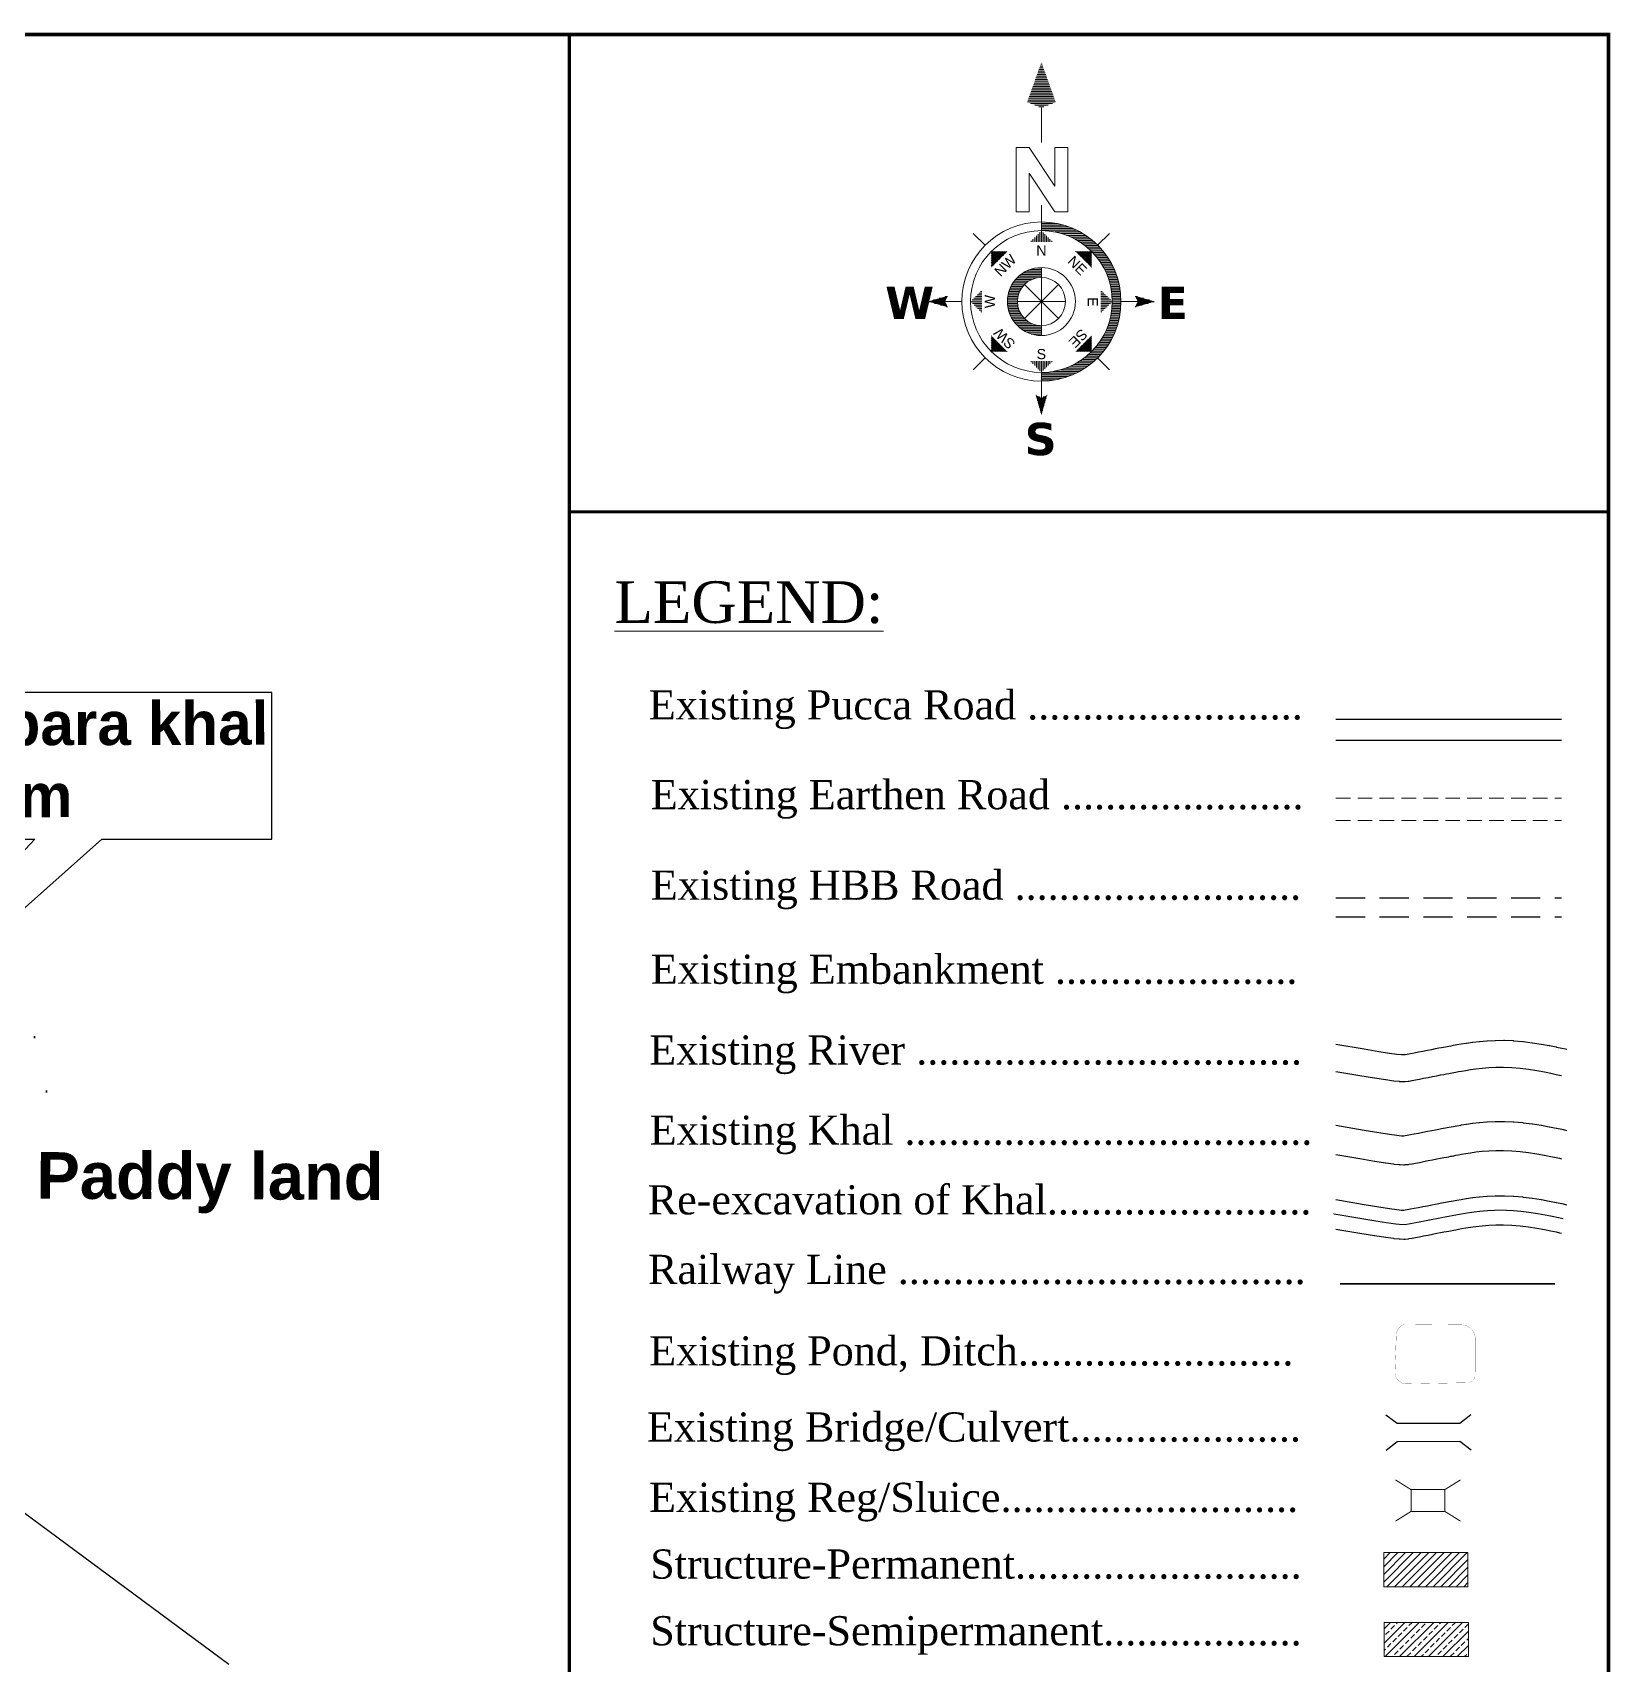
# Model space of a CAD drawing. Header units: millimetres. Extents: x 103 to 33028, y -150542 to -48.
# Drawn here: x 30176 to 30717, y -88764 to -88206 of the extents above; entities that cross this region are included whole.
import ezdxf
from ezdxf.enums import TextEntityAlignment as Align

# ---------------------------------------------------------------- set-up
doc = ezdxf.new("R2010")
doc.units = ezdxf.units.MM
doc.header["$MEASUREMENT"] = 0
for name, pattern in [('CENTERX2', [4, 2.5, -0.5, 0.5, -0.5]), ('DASHED2', [0.375, 0.25, -0.125]), ('DOT2', [0.125, 0, -0.125]), ('HIDDENX2', [0.75, 0.5, -0.25]), ('PHANTOM2', [1.25, 0.625, -0.125, 0.125, -0.125, 0.125, -0.125])]:
    doc.linetypes.add(name, pattern=pattern)
for name, color, linetype in [('boundary', 7, 'Continuous'), ('Earthen Emb', 42, 'Continuous'), ('HBB_BFS Road', 7, 'DASHED2'), ('Home Stead', 151, 'Continuous'), ('Khal', 4, 'Continuous'), ('RIVER', 150, 'Continuous'), ('TEXT', 5, 'Continuous')]:
    doc.layers.add(name, color=color, linetype=linetype)
for name, color, linetype, lineweight in [('Bridge or Culvert', 7, 'Continuous', 25), ('Earthan Road', 7, 'DASHED2', 9), ('Existing Str', 7, 'PHANTOM2', 35), ('HOUSE', 144, 'Continuous', 18), ('line', 10, 'Continuous', 9), ('OUTLINE', 7, 'Continuous', 15), ('p2', 32, 'Continuous', 15), ('Pond or Ditch', 7, 'Continuous', 9), ('PUCCA ROAD', 1, 'Continuous', 30), ('Rail Line', 14, 'TRACKS', 35)]:
    doc.layers.add(name, color=color, linetype=linetype, lineweight=lineweight)
doc.styles.add('b', font='times.ttf')
doc.styles.add('LEG', font='romantic.ttf')
doc.styles.add('Romans', font='arial.ttf')
doc.styles.get("Standard").update_dxf_attribs({"font": 'arial.ttf'})
doc.styles.add('sum', font='arialbd.ttf')
doc.linetypes.add('TRACKS', pattern='A,0.15,[130,ltypeshp.shx,S=0.25,R=0,X=0,Y=0],0.15', length=0.3)
doc.dimstyles.get("Standard").update_dxf_attribs({"dimtxt": 0.18, "dimasz": 0.18, "dimexe": 0.18, "dimexo": 0.0625, "dimgap": 0.09, "dimtad": 0, "dimtih": 1, "dimtoh": 1, "dimdec": 4, "dimzin": 0, "dimdsep": 46, "dimtxsty": 'Standard', "dimblk": 'DATUMBLANK', "dimcen": 0.09, "dimadec": 0, "dimazin": 0, "dimtfac": 1, "dimtdec": 4, "dimtofl": 0, "dimtmove": 0, "dimatfit": 3, "dimfxl": 1, "dimtolj": 1, "dimtzin": 0, "dimarcsym": 0})
pattern_1 = [(360, (26.19663, 31.512), (2e-14, 0.2822134), [])]
pattern_2 = [(360, (26.19663, 27.11894), (2e-14, 0.2822134), [])]
pattern_3 = [(180, (26.19663, 27.11894), (2e-14, 0.2822134), [])]
pattern_4 = [(45, (26.19663, 27.11894), (-0.199555, 0.199555), [])]
pattern_5 = [(90, (26.19663, 27.11894), (-0.2822134, 2e-14), [])]
pattern_6 = [(135, (26.19663, 27.11894), (-0.199555, -0.199555), [])]
pattern_7 = [(180, (26.19663, 27.11894), (-2e-14, -0.2822134), [])]
pattern_8 = [(225, (26.19663, 27.11894), (0.199555, -0.199555), [])]
pattern_9 = [(270, (26.19663, 27.11894), (0.2822134, -2e-14), [])]
pattern_10 = [(315, (26.19663, 27.11894), (0.199555, 0.199555), [])]

# ---------------------------------------------------------------- blocks, each defined once
blk = doc.blocks.new('A$C5FE22593')
h = blk.add_hatch()
h.set_pattern_fill('_USER', color=11, scale=0.282213, style=0, pattern_type=0)
h.set_pattern_definition(pattern_1)
h.paths.add_polyline_path([(26.2, 66.79), (23.84, 60.2), (26.2, 59.26), (28.55, 60.2)])
h = blk.add_hatch()
h.set_pattern_fill('_USER', color=11, scale=0.282213, style=0, pattern_type=0)
h.set_pattern_definition(pattern_1)
h.paths.add_polyline_path([(26.2, 66.79), (23.84, 60.2), (26.2, 59.26), (28.55, 60.2)])
h = blk.add_hatch()
h.set_pattern_fill('_USER', color=11, scale=0.282213, style=0, pattern_type=0)
h.set_pattern_definition(pattern_1)
h.paths.add_polyline_path([(26.2, 66.79), (23.84, 60.2), (26.2, 59.26), (28.55, 60.2)])
h = blk.add_hatch()
h.set_pattern_fill('_USER', color=11, scale=0.282213, style=0, pattern_type=0)
h.set_pattern_definition(pattern_1)
h.paths.add_polyline_path([(26.2, 66.79), (23.84, 60.2), (26.2, 59.26), (28.55, 60.2)])
h = blk.add_hatch(color=11)
h.paths.add_polyline_path([(26.2, 15.36), (26.2, 13.92, 1), (26.2, 40.32), (26.2, 38.88, -1)])
h.paths.add_polyline_path([(26.2, 31.11), (26.2, 32.76, 1), (26.2, 21.47), (26.2, 23.13, -1)])
h = blk.add_hatch(color=11)
h.paths.add_polyline_path([(26.2, 15.36), (26.2, 13.92, 1), (26.2, 40.32), (26.2, 38.88, -1)])
h.paths.add_polyline_path([(26.2, 31.11), (26.2, 32.76, 1), (26.2, 21.47), (26.2, 23.13, -1)])
h = blk.add_hatch(color=11)
h.paths.add_polyline_path([(26.2, 15.36), (26.2, 13.92, 1), (26.2, 40.32), (26.2, 38.88, -1)])
h.paths.add_polyline_path([(26.2, 31.11), (26.2, 32.76, 1), (26.2, 21.47), (26.2, 23.13, -1)])
h = blk.add_hatch(color=11)
h.paths.add_polyline_path([(26.2, 15.36), (26.2, 13.92, 1), (26.2, 40.32), (26.2, 38.88, -1)])
h.paths.add_polyline_path([(26.2, 31.11), (26.2, 32.76, 1), (26.2, 21.47), (26.2, 23.13, -1)])
h = blk.add_hatch()
h.set_pattern_fill('_USER', color=11, scale=0.282213, angle=90, style=0, pattern_type=0)
h.set_pattern_definition(pattern_5)
h.paths.add_polyline_path([(28.08, 37), (26.2, 38.88), (24.32, 37)])
h = blk.add_hatch()
h.set_pattern_fill('_USER', color=11, scale=0.282213, angle=90, style=0, pattern_type=0)
h.set_pattern_definition(pattern_5)
h.paths.add_polyline_path([(28.08, 37), (26.2, 38.88), (24.32, 37)])
h = blk.add_hatch()
h.set_pattern_fill('_USER', color=11, scale=0.282213, angle=90, style=0, pattern_type=0)
h.set_pattern_definition(pattern_5)
h.paths.add_polyline_path([(28.08, 37), (26.2, 38.88), (24.32, 37)])
h = blk.add_hatch()
h.set_pattern_fill('_USER', color=11, scale=0.282213, angle=90, style=0, pattern_type=0)
h.set_pattern_definition(pattern_5)
h.paths.add_polyline_path([(28.08, 37), (26.2, 38.88), (24.32, 37)])
h = blk.add_hatch()
h.set_pattern_fill('_USER', color=11, scale=0.282213, style=0, pattern_type=0)
h.set_pattern_definition(pattern_2)
h.paths.add_polyline_path([(39.4, 27.12, 0.414214), (26.2, 40.32), (26.2, 38.88, -0.414214), (37.96, 27.12, -0.414214), (26.2, 15.36), (26.2, 13.92, 0.414214)])
h = blk.add_hatch()
h.set_pattern_fill('_USER', color=11, scale=0.282213, style=0, pattern_type=0)
h.set_pattern_definition(pattern_2)
h.paths.add_polyline_path([(39.4, 27.12, 0.414214), (26.2, 40.32), (26.2, 38.88, -0.414214), (37.96, 27.12, -0.414214), (26.2, 15.36), (26.2, 13.92, 0.414214)])
h = blk.add_hatch()
h.set_pattern_fill('_USER', color=11, scale=0.282213, style=0, pattern_type=0)
h.set_pattern_definition(pattern_2)
h.paths.add_polyline_path([(39.4, 27.12, 0.414214), (26.2, 40.32), (26.2, 38.88, -0.414214), (37.96, 27.12, -0.414214), (26.2, 15.36), (26.2, 13.92, 0.414214)])
h = blk.add_hatch()
h.set_pattern_fill('_USER', color=11, scale=0.282213, style=0, pattern_type=0)
h.set_pattern_definition(pattern_2)
h.paths.add_polyline_path([(39.4, 27.12, 0.414214), (26.2, 40.32), (26.2, 38.88, -0.414214), (37.96, 27.12, -0.414214), (26.2, 15.36), (26.2, 13.92, 0.414214)])
h = blk.add_hatch()
h.set_pattern_fill('_USER', color=11, scale=0.282213, angle=135, style=0, pattern_type=0)
h.set_pattern_definition(pattern_6)
h.paths.add_polyline_path([(20.54, 35.43), (17.88, 35.43), (17.88, 32.77)])
h = blk.add_hatch()
h.set_pattern_fill('_USER', color=11, scale=0.282213, angle=135, style=0, pattern_type=0)
h.set_pattern_definition(pattern_6)
h.paths.add_polyline_path([(20.54, 35.43), (17.88, 35.43), (17.88, 32.77)])
h = blk.add_hatch()
h.set_pattern_fill('_USER', color=11, scale=0.282213, angle=135, style=0, pattern_type=0)
h.set_pattern_definition(pattern_6)
h.paths.add_polyline_path([(20.54, 35.43), (17.88, 35.43), (17.88, 32.77)])
h = blk.add_hatch()
h.set_pattern_fill('_USER', color=11, scale=0.282213, angle=135, style=0, pattern_type=0)
h.set_pattern_definition(pattern_6)
h.paths.add_polyline_path([(20.54, 35.43), (17.88, 35.43), (17.88, 32.77)])
h = blk.add_hatch()
h.set_pattern_fill('_USER', color=11, scale=0.282213, angle=45, style=0, pattern_type=0)
h.set_pattern_definition(pattern_4)
h.paths.add_polyline_path([(34.51, 32.77), (34.51, 35.43), (31.85, 35.43)])
h = blk.add_hatch()
h.set_pattern_fill('_USER', color=11, scale=0.282213, angle=45, style=0, pattern_type=0)
h.set_pattern_definition(pattern_4)
h.paths.add_polyline_path([(34.51, 32.77), (34.51, 35.43), (31.85, 35.43)])
h = blk.add_hatch()
h.set_pattern_fill('_USER', color=11, scale=0.282213, angle=45, style=0, pattern_type=0)
h.set_pattern_definition(pattern_4)
h.paths.add_polyline_path([(34.51, 32.77), (34.51, 35.43), (31.85, 35.43)])
h = blk.add_hatch()
h.set_pattern_fill('_USER', color=11, scale=0.282213, angle=45, style=0, pattern_type=0)
h.set_pattern_definition(pattern_4)
h.paths.add_polyline_path([(34.51, 32.77), (34.51, 35.43), (31.85, 35.43)])
h = blk.add_hatch()
h.set_pattern_fill('_USER', color=11, scale=0.282213, style=0, pattern_type=0)
h.set_pattern_definition(pattern_2)
h.paths.add_polyline_path([(26.2, 31.11), (26.2, 32.76, 0.414214), (20.55, 27.12, 0.414214), (26.2, 21.47), (26.2, 23.13, -0.414214), (22.21, 27.12, -0.414214)])
h = blk.add_hatch()
h.set_pattern_fill('_USER', color=11, scale=0.282213, style=0, pattern_type=0)
h.set_pattern_definition(pattern_2)
h.paths.add_polyline_path([(26.2, 31.11), (26.2, 32.76, 0.414214), (20.55, 27.12, 0.414214), (26.2, 21.47), (26.2, 23.13, -0.414214), (22.21, 27.12, -0.414214)])
h = blk.add_hatch()
h.set_pattern_fill('_USER', color=11, scale=0.282213, style=0, pattern_type=0)
h.set_pattern_definition(pattern_2)
h.paths.add_polyline_path([(26.2, 31.11), (26.2, 32.76, 0.414214), (20.55, 27.12, 0.414214), (26.2, 21.47), (26.2, 23.13, -0.414214), (22.21, 27.12, -0.414214)])
h = blk.add_hatch()
h.set_pattern_fill('_USER', color=11, scale=0.282213, style=0, pattern_type=0)
h.set_pattern_definition(pattern_2)
h.paths.add_polyline_path([(26.2, 31.11), (26.2, 32.76, 0.414214), (20.55, 27.12, 0.414214), (26.2, 21.47), (26.2, 23.13, -0.414214), (22.21, 27.12, -0.414214)])
h = blk.add_hatch()
h.set_pattern_fill('_USER', color=11, scale=0.282213, style=0, pattern_type=0)
h.set_pattern_definition(pattern_3)
h.paths.add_polyline_path([(10.67, 26.18), (10.2, 27.12), (10.67, 28.06), (7.38, 27.12)])
h = blk.add_hatch()
h.set_pattern_fill('_USER', color=11, scale=0.282213, style=0, pattern_type=0)
h.set_pattern_definition(pattern_3)
h.paths.add_polyline_path([(10.67, 26.18), (10.2, 27.12), (10.67, 28.06), (7.38, 27.12)])
h = blk.add_hatch()
h.set_pattern_fill('_USER', color=11, scale=0.282213, style=0, pattern_type=0)
h.set_pattern_definition(pattern_3)
h.paths.add_polyline_path([(10.67, 26.18), (10.2, 27.12), (10.67, 28.06), (7.38, 27.12)])
h = blk.add_hatch()
h.set_pattern_fill('_USER', color=11, scale=0.282213, style=0, pattern_type=0)
h.set_pattern_definition(pattern_3)
h.paths.add_polyline_path([(10.67, 26.18), (10.2, 27.12), (10.67, 28.06), (7.38, 27.12)])
h = blk.add_hatch()
h.set_pattern_fill('_USER', color=11, scale=0.282213, angle=180, style=0, pattern_type=0)
h.set_pattern_definition(pattern_7)
h.paths.add_polyline_path([(16.32, 29), (14.44, 27.12), (16.32, 25.24)])
h = blk.add_hatch()
h.set_pattern_fill('_USER', color=11, scale=0.282213, angle=180, style=0, pattern_type=0)
h.set_pattern_definition(pattern_7)
h.paths.add_polyline_path([(16.32, 29), (14.44, 27.12), (16.32, 25.24)])
h = blk.add_hatch()
h.set_pattern_fill('_USER', color=11, scale=0.282213, angle=180, style=0, pattern_type=0)
h.set_pattern_definition(pattern_7)
h.paths.add_polyline_path([(16.32, 29), (14.44, 27.12), (16.32, 25.24)])
h = blk.add_hatch()
h.set_pattern_fill('_USER', color=11, scale=0.282213, angle=180, style=0, pattern_type=0)
h.set_pattern_definition(pattern_7)
h.paths.add_polyline_path([(16.32, 29), (14.44, 27.12), (16.32, 25.24)])
h = blk.add_hatch()
h.set_pattern_fill('_USER', color=11, scale=0.282213, style=0, pattern_type=0)
h.set_pattern_definition(pattern_2)
h.paths.add_polyline_path([(36.07, 29), (36.07, 25.24), (37.96, 27.12)])
h = blk.add_hatch()
h.set_pattern_fill('_USER', color=11, scale=0.282213, style=0, pattern_type=0)
h.set_pattern_definition(pattern_2)
h.paths.add_polyline_path([(36.07, 29), (36.07, 25.24), (37.96, 27.12)])
h = blk.add_hatch()
h.set_pattern_fill('_USER', color=11, scale=0.282213, style=0, pattern_type=0)
h.set_pattern_definition(pattern_2)
h.paths.add_polyline_path([(36.07, 29), (36.07, 25.24), (37.96, 27.12)])
h = blk.add_hatch()
h.set_pattern_fill('_USER', color=11, scale=0.282213, style=0, pattern_type=0)
h.set_pattern_definition(pattern_2)
h.paths.add_polyline_path([(36.07, 29), (36.07, 25.24), (37.96, 27.12)])
h = blk.add_hatch()
h.set_pattern_fill('_USER', color=11, scale=0.282213, style=0, pattern_type=0)
h.set_pattern_definition(pattern_2)
h.paths.add_polyline_path([(45.01, 27.12), (41.72, 28.06), (42.19, 27.12), (41.72, 26.18)])
h = blk.add_hatch()
h.set_pattern_fill('_USER', color=11, scale=0.282213, style=0, pattern_type=0)
h.set_pattern_definition(pattern_2)
h.paths.add_polyline_path([(45.01, 27.12), (41.72, 28.06), (42.19, 27.12), (41.72, 26.18)])
h = blk.add_hatch()
h.set_pattern_fill('_USER', color=11, scale=0.282213, style=0, pattern_type=0)
h.set_pattern_definition(pattern_2)
h.paths.add_polyline_path([(45.01, 27.12), (41.72, 28.06), (42.19, 27.12), (41.72, 26.18)])
h = blk.add_hatch()
h.set_pattern_fill('_USER', color=11, scale=0.282213, style=0, pattern_type=0)
h.set_pattern_definition(pattern_2)
h.paths.add_polyline_path([(45.01, 27.12), (41.72, 28.06), (42.19, 27.12), (41.72, 26.18)])
h = blk.add_hatch()
h.set_pattern_fill('_USER', color=11, scale=0.282213, angle=-135, style=0, pattern_type=0)
h.set_pattern_definition(pattern_8)
h.paths.add_polyline_path([(17.88, 21.46), (17.88, 18.8), (20.54, 18.8)])
h = blk.add_hatch()
h.set_pattern_fill('_USER', color=11, scale=0.282213, angle=-135, style=0, pattern_type=0)
h.set_pattern_definition(pattern_8)
h.paths.add_polyline_path([(17.88, 21.46), (17.88, 18.8), (20.54, 18.8)])
h = blk.add_hatch()
h.set_pattern_fill('_USER', color=11, scale=0.282213, angle=-135, style=0, pattern_type=0)
h.set_pattern_definition(pattern_8)
h.paths.add_polyline_path([(17.88, 21.46), (17.88, 18.8), (20.54, 18.8)])
h = blk.add_hatch()
h.set_pattern_fill('_USER', color=11, scale=0.282213, angle=-135, style=0, pattern_type=0)
h.set_pattern_definition(pattern_8)
h.paths.add_polyline_path([(17.88, 21.46), (17.88, 18.8), (20.54, 18.8)])
h = blk.add_hatch()
h.set_pattern_fill('_USER', color=11, scale=0.282213, angle=-45, style=0, pattern_type=0)
h.set_pattern_definition(pattern_10)
h.paths.add_polyline_path([(31.85, 18.8), (34.51, 18.8), (34.51, 21.46)])
h = blk.add_hatch()
h.set_pattern_fill('_USER', color=11, scale=0.282213, angle=-45, style=0, pattern_type=0)
h.set_pattern_definition(pattern_10)
h.paths.add_polyline_path([(31.85, 18.8), (34.51, 18.8), (34.51, 21.46)])
h = blk.add_hatch()
h.set_pattern_fill('_USER', color=11, scale=0.282213, angle=-45, style=0, pattern_type=0)
h.set_pattern_definition(pattern_10)
h.paths.add_polyline_path([(31.85, 18.8), (34.51, 18.8), (34.51, 21.46)])
h = blk.add_hatch()
h.set_pattern_fill('_USER', color=11, scale=0.282213, angle=-45, style=0, pattern_type=0)
h.set_pattern_definition(pattern_10)
h.paths.add_polyline_path([(31.85, 18.8), (34.51, 18.8), (34.51, 21.46)])
h = blk.add_hatch()
h.set_pattern_fill('_USER', color=11, scale=0.282213, angle=-90, style=0, pattern_type=0)
h.set_pattern_definition(pattern_9)
h.paths.add_polyline_path([(24.32, 17.24), (26.2, 15.36), (28.08, 17.24)])
h = blk.add_hatch()
h.set_pattern_fill('_USER', color=11, scale=0.282213, angle=-90, style=0, pattern_type=0)
h.set_pattern_definition(pattern_9)
h.paths.add_polyline_path([(24.32, 17.24), (26.2, 15.36), (28.08, 17.24)])
h = blk.add_hatch()
h.set_pattern_fill('_USER', color=11, scale=0.282213, angle=-90, style=0, pattern_type=0)
h.set_pattern_definition(pattern_9)
h.paths.add_polyline_path([(24.32, 17.24), (26.2, 15.36), (28.08, 17.24)])
h = blk.add_hatch()
h.set_pattern_fill('_USER', color=11, scale=0.282213, angle=-90, style=0, pattern_type=0)
h.set_pattern_definition(pattern_9)
h.paths.add_polyline_path([(24.32, 17.24), (26.2, 15.36), (28.08, 17.24)])
h = blk.add_hatch()
h.set_pattern_fill('_USER', color=11, scale=0.282213, style=0, pattern_type=0)
h.set_pattern_definition(pattern_2)
h.paths.add_polyline_path([(27.14, 11.6), (26.2, 11.13), (25.26, 11.6), (26.2, 8.3)])
h = blk.add_hatch()
h.set_pattern_fill('_USER', color=11, scale=0.282213, style=0, pattern_type=0)
h.set_pattern_definition(pattern_2)
h.paths.add_polyline_path([(27.14, 11.6), (26.2, 11.13), (25.26, 11.6), (26.2, 8.3)])
h = blk.add_hatch()
h.set_pattern_fill('_USER', color=11, scale=0.282213, style=0, pattern_type=0)
h.set_pattern_definition(pattern_2)
h.paths.add_polyline_path([(27.14, 11.6), (26.2, 11.13), (25.26, 11.6), (26.2, 8.3)])
h = blk.add_hatch()
h.set_pattern_fill('_USER', color=11, scale=0.282213, style=0, pattern_type=0)
h.set_pattern_definition(pattern_2)
h.paths.add_polyline_path([(27.14, 11.6), (26.2, 11.13), (25.26, 11.6), (26.2, 8.3)])
at = {"color": 11}
for p, q in [((26.2, 53.5), (26.2, 59.26)), ((26.2, 53.5), (26.2, 59.26)), ((26.2, 53.5), (26.2, 59.26)), ((26.2, 53.5), (26.2, 59.26)), ((26.2, 40.32), (26.2, 43.11)), ((26.2, 40.32), (26.2, 43.11)), ((26.2, 40.32), (26.2, 43.11)), ((26.2, 40.32), (26.2, 43.11)), ((16.86, 36.46), (14.89, 38.43)), ((16.86, 36.46), (14.89, 38.43)), ((16.86, 36.46), (14.89, 38.43)), ((16.86, 36.46), (14.89, 38.43)), ((26.2, 40.32), (26.2, 38.88)), ((26.2, 40.32), (26.2, 38.88)), ((26.2, 40.32), (26.2, 38.88)), ((26.2, 40.32), (26.2, 38.88)), ((35.53, 36.46), (37.5, 38.43)), ((35.53, 36.46), (37.5, 38.43)), ((35.53, 36.46), (37.5, 38.43)), ((35.53, 36.46), (37.5, 38.43)), ((26.2, 31.11), (26.2, 32.76)), ((26.2, 31.11), (26.2, 32.76)), ((26.2, 31.11), (26.2, 32.76)), ((26.2, 31.11), (26.2, 32.76)), ((23.37, 24.3), (29.02, 29.94)), ((29.02, 24.3), (23.37, 29.94)), ((29.02, 29.94), (23.37, 24.3)), ((23.37, 29.94), (29.02, 24.3)), ((23.37, 24.3), (29.02, 29.94)), ((29.02, 24.3), (23.37, 29.94)), ((29.02, 29.94), (23.37, 24.3)), ((23.37, 29.94), (29.02, 24.3)), ((23.37, 24.3), (29.02, 29.94)), ((29.02, 24.3), (23.37, 29.94)), ((29.02, 29.94), (23.37, 24.3)), ((23.37, 29.94), (29.02, 24.3)), ((23.37, 24.3), (29.02, 29.94)), ((29.02, 24.3), (23.37, 29.94)), ((29.02, 29.94), (23.37, 24.3)), ((23.37, 29.94), (29.02, 24.3)), ((26.2, 23.13), (26.2, 31.11)), ((26.2, 31.11), (26.2, 23.13)), ((26.2, 23.13), (26.2, 31.11)), ((26.2, 31.11), (26.2, 23.13)), ((26.2, 23.13), (26.2, 31.11)), ((26.2, 31.11), (26.2, 23.13)), ((26.2, 23.13), (26.2, 31.11)), ((26.2, 31.11), (26.2, 23.13)), ((12.99, 27.12), (10.2, 27.12)), ((12.99, 27.12), (10.2, 27.12)), ((12.99, 27.12), (10.2, 27.12)), ((12.99, 27.12), (10.2, 27.12)), ((22.21, 27.12), (30.19, 27.12)), ((30.19, 27.12), (22.21, 27.12)), ((22.21, 27.12), (30.19, 27.12)), ((30.19, 27.12), (22.21, 27.12)), ((22.21, 27.12), (30.19, 27.12)), ((30.19, 27.12), (22.21, 27.12)), ((22.21, 27.12), (30.19, 27.12)), ((30.19, 27.12), (22.21, 27.12)), ((39.4, 27.12), (42.19, 27.12)), ((39.4, 27.12), (42.19, 27.12)), ((39.4, 27.12), (42.19, 27.12)), ((39.4, 27.12), (42.19, 27.12)), ((26.2, 23.13), (26.2, 21.47)), ((26.2, 23.13), (26.2, 21.47)), ((26.2, 23.13), (26.2, 21.47)), ((26.2, 23.13), (26.2, 21.47)), ((16.86, 17.78), (14.89, 15.81)), ((16.86, 17.78), (14.89, 15.81)), ((16.86, 17.78), (14.89, 15.81)), ((16.86, 17.78), (14.89, 15.81)), ((35.53, 17.78), (37.5, 15.81)), ((35.53, 17.78), (37.5, 15.81)), ((35.53, 17.78), (37.5, 15.81)), ((35.53, 17.78), (37.5, 15.81)), ((26.2, 13.92), (26.2, 15.36)), ((26.2, 13.92), (26.2, 15.36)), ((26.2, 13.92), (26.2, 15.36)), ((26.2, 13.92), (26.2, 15.36)), ((26.2, 13.92), (26.2, 11.13)), ((26.2, 13.92), (26.2, 11.13)), ((26.2, 13.92), (26.2, 11.13)), ((26.2, 13.92), (26.2, 11.13))]:
    blk.add_line(p, q, dxfattribs=at)
at = {"color": 1}
for p, q in [((22.03, 52.68), (24.16, 52.68)), ((22.03, 42.01), (22.03, 52.68)), ((22.03, 52.68), (24.16, 52.68)), ((22.03, 42.01), (22.03, 52.68)), ((22.03, 52.68), (24.16, 52.68)), ((22.03, 42.01), (22.03, 52.68)), ((22.03, 52.68), (24.16, 52.68)), ((22.03, 42.01), (22.03, 52.68)), ((24.16, 52.68), (28.43, 46.28)), ((24.16, 52.68), (28.43, 46.28)), ((24.16, 52.68), (28.43, 46.28)), ((24.16, 52.68), (28.43, 46.28)), ((28.43, 52.68), (30.56, 52.68)), ((28.43, 46.28), (28.43, 52.68)), ((28.43, 52.68), (30.56, 52.68)), ((28.43, 46.28), (28.43, 52.68)), ((28.43, 52.68), (30.56, 52.68)), ((28.43, 46.28), (28.43, 52.68)), ((28.43, 52.68), (30.56, 52.68)), ((28.43, 46.28), (28.43, 52.68)), ((30.56, 52.68), (30.56, 42.01)), ((30.56, 52.68), (30.56, 42.01)), ((30.56, 52.68), (30.56, 42.01)), ((30.56, 52.68), (30.56, 42.01)), ((24.16, 48.41), (24.16, 42.01)), ((28.43, 42.01), (24.16, 48.41)), ((24.16, 48.41), (24.16, 42.01)), ((28.43, 42.01), (24.16, 48.41)), ((24.16, 48.41), (24.16, 42.01)), ((28.43, 42.01), (24.16, 48.41)), ((24.16, 48.41), (24.16, 42.01)), ((28.43, 42.01), (24.16, 48.41)), ((24.16, 42.01), (22.03, 42.01)), ((24.16, 42.01), (22.03, 42.01)), ((24.16, 42.01), (22.03, 42.01)), ((24.16, 42.01), (22.03, 42.01)), ((30.56, 42.01), (28.43, 42.01)), ((30.56, 42.01), (28.43, 42.01)), ((30.56, 42.01), (28.43, 42.01)), ((30.56, 42.01), (28.43, 42.01))]:
    blk.add_line(p, q, dxfattribs=at)
at = {"color": 11}
for radius in [13.2, 13.2, 13.2, 13.2, 11.76, 11.76, 11.76, 11.76, 5.64, 5.64, 5.64, 5.64, 3.99, 3.99, 3.99, 3.99]:
    blk.add_circle((26.2, 27.12), radius, dxfattribs=at)
for points in [[(26.2, 66.79), (23.84, 60.2), (26.2, 59.26)], [(26.2, 66.79), (23.84, 60.2), (26.2, 59.26)], [(26.2, 66.79), (23.84, 60.2), (26.2, 59.26)], [(26.2, 66.79), (23.84, 60.2), (26.2, 59.26)], [(26.2, 59.26), (28.55, 60.2), (26.2, 66.79)], [(26.2, 59.26), (28.55, 60.2), (26.2, 66.79)], [(26.2, 59.26), (28.55, 60.2), (26.2, 66.79)], [(26.2, 59.26), (28.55, 60.2), (26.2, 66.79)], [(26.2, 38.88), (28.08, 37), (24.32, 37)], [(26.2, 38.88), (28.08, 37), (24.32, 37)], [(26.2, 38.88), (28.08, 37), (24.32, 37)], [(26.2, 38.88), (28.08, 37), (24.32, 37)], [(17.88, 35.43), (20.54, 35.43), (17.88, 32.77)], [(17.88, 35.43), (20.54, 35.43), (17.88, 32.77)], [(17.88, 35.43), (20.54, 35.43), (17.88, 32.77)], [(17.88, 35.43), (20.54, 35.43), (17.88, 32.77)], [(34.51, 35.43), (34.51, 32.77), (31.85, 35.43)], [(34.51, 35.43), (34.51, 32.77), (31.85, 35.43)], [(34.51, 35.43), (34.51, 32.77), (31.85, 35.43)], [(34.51, 35.43), (34.51, 32.77), (31.85, 35.43)], [(7.38, 27.12), (10.67, 28.06), (10.2, 27.12)], [(7.38, 27.12), (10.67, 28.06), (10.2, 27.12)], [(7.38, 27.12), (10.67, 28.06), (10.2, 27.12)], [(7.38, 27.12), (10.67, 28.06), (10.2, 27.12)], [(10.67, 26.18), (10.2, 27.12), (7.38, 27.12)], [(10.67, 26.18), (10.2, 27.12), (7.38, 27.12)], [(10.67, 26.18), (10.2, 27.12), (7.38, 27.12)], [(10.67, 26.18), (10.2, 27.12), (7.38, 27.12)], [(14.44, 27.12), (16.32, 29), (16.32, 25.24)], [(14.44, 27.12), (16.32, 29), (16.32, 25.24)], [(14.44, 27.12), (16.32, 29), (16.32, 25.24)], [(14.44, 27.12), (16.32, 29), (16.32, 25.24)], [(37.96, 27.12), (36.07, 25.24), (36.07, 29)], [(37.96, 27.12), (36.07, 25.24), (36.07, 29)], [(37.96, 27.12), (36.07, 25.24), (36.07, 29)], [(37.96, 27.12), (36.07, 25.24), (36.07, 29)], [(41.72, 28.06), (42.19, 27.12), (45.01, 27.12)], [(41.72, 28.06), (42.19, 27.12), (45.01, 27.12)], [(41.72, 28.06), (42.19, 27.12), (45.01, 27.12)], [(41.72, 28.06), (42.19, 27.12), (45.01, 27.12)], [(45.01, 27.12), (41.72, 26.18), (42.19, 27.12)], [(45.01, 27.12), (41.72, 26.18), (42.19, 27.12)], [(45.01, 27.12), (41.72, 26.18), (42.19, 27.12)], [(45.01, 27.12), (41.72, 26.18), (42.19, 27.12)], [(17.88, 18.8), (17.88, 21.46), (20.54, 18.8)], [(17.88, 18.8), (17.88, 21.46), (20.54, 18.8)], [(17.88, 18.8), (17.88, 21.46), (20.54, 18.8)], [(17.88, 18.8), (17.88, 21.46), (20.54, 18.8)], [(34.51, 18.8), (31.85, 18.8), (34.51, 21.46)], [(34.51, 18.8), (31.85, 18.8), (34.51, 21.46)], [(34.51, 18.8), (31.85, 18.8), (34.51, 21.46)], [(34.51, 18.8), (31.85, 18.8), (34.51, 21.46)], [(26.2, 15.36), (24.32, 17.24), (28.08, 17.24)], [(26.2, 15.36), (24.32, 17.24), (28.08, 17.24)], [(26.2, 15.36), (24.32, 17.24), (28.08, 17.24)], [(26.2, 15.36), (24.32, 17.24), (28.08, 17.24)], [(26.2, 8.3), (25.26, 11.6), (26.2, 11.13)], [(26.2, 8.3), (25.26, 11.6), (26.2, 11.13)], [(26.2, 8.3), (25.26, 11.6), (26.2, 11.13)], [(26.2, 8.3), (25.26, 11.6), (26.2, 11.13)], [(27.14, 11.6), (26.2, 11.13), (26.2, 8.3)], [(27.14, 11.6), (26.2, 11.13), (26.2, 8.3)], [(27.14, 11.6), (26.2, 11.13), (26.2, 8.3)], [(27.14, 11.6), (26.2, 11.13), (26.2, 8.3)]]:
    blk.add_solid(points, dxfattribs=at)
at = {"color": 11, "style": 'Romans'}
for s, p in [('N', (26.2, 34.74)), ('N', (26.2, 34.74)), ('N', (26.2, 34.74)), ('N', (26.2, 34.74)), ('S', (26.19, 17.56)), ('S', (26.19, 17.56)), ('S', (26.19, 17.56)), ('S', (26.19, 17.56))]:
    blk.add_text(s, height=1.69, dxfattribs=at).set_placement(p, align=Align.CENTER)
for s, height, rotation, p in [('NW', 1.693, 45, (20.81, 32.51)), ('NW', 1.693, 45, (20.81, 32.51)), ('NW', 1.693, 45, (20.81, 32.51)), ('NW', 1.693, 45, (20.81, 32.51)), ('NE', 1.693, 315, (31.57, 32.5)), ('NE', 1.693, 315, (31.57, 32.5)), ('NE', 1.693, 315, (31.57, 32.5)), ('NE', 1.693, 315, (31.57, 32.5)), ('W', 1.69, 90, (18.48, 27.11)), ('W', 1.69, 90, (18.48, 27.11)), ('W', 1.69, 90, (18.48, 27.11)), ('W', 1.69, 90, (18.48, 27.11)), ('E', 1.69, 270, (33.89, 27.05)), ('E', 1.69, 270, (33.89, 27.05)), ('E', 1.69, 270, (33.89, 27.05)), ('E', 1.69, 270, (33.89, 27.05)), ('SW', 1.693, 135, (20.67, 21.59)), ('SW', 1.693, 135, (20.67, 21.59)), ('SW', 1.693, 135, (20.67, 21.59)), ('SW', 1.693, 135, (20.67, 21.59)), ('SE', 1.693, 225, (31.7, 21.6)), ('SE', 1.693, 225, (31.7, 21.6)), ('SE', 1.693, 225, (31.7, 21.6)), ('SE', 1.693, 225, (31.7, 21.6))]:
    blk.add_text(s, height=height, rotation=rotation, dxfattribs=at).set_placement(p, align=Align.CENTER)
at = {"layer": 'p2', "color": 1, "char_height": 5.3676, "attachment_point": 5}
for s, insert in [('{\\fVerdana|b1|i0|c0|p34;W}', (4.33, 26.9)), ('{\\fVerdana|b1|i0|c0|p34;W}', (4.33, 26.9)), ('{\\fVerdana|b1|i0|c0|p34;W}', (4.33, 26.9)), ('{\\fVerdana|b1|i0|c0|p34;W}', (4.33, 26.9)), ('{\\fVerdana|b1|i0|c0|p34;E}', (47.97, 26.9)), ('{\\fVerdana|b1|i0|c0|p34;E}', (47.97, 26.9)), ('{\\fVerdana|b1|i0|c0|p34;E}', (47.97, 26.9)), ('{\\fVerdana|b1|i0|c0|p34;E}', (47.97, 26.9)), ('{\\fVerdana|b1|i0|c0|p34;S}', (26.07, 4.27)), ('{\\fVerdana|b1|i0|c0|p34;S}', (26.07, 4.27)), ('{\\fVerdana|b1|i0|c0|p34;S}', (26.07, 4.27)), ('{\\fVerdana|b1|i0|c0|p34;S}', (26.07, 4.27))]:
    blk.add_mtext(s, dxfattribs=dict(at, insert=insert))
blk = doc.blocks.new('_DatumBlank')
at = {"color": 0, "linetype": 'ByBlock', "lineweight": -2}
for p, q in [((0, 0.577), (-1, 0)), ((0, -0.577), (0, 0.577)), ((-1, 0), (0, -0.577))]:
    blk.add_line(p, q, dxfattribs=at)

msp = doc.modelspace()

# ---------------------------------------------------------------- hatches: boundary and pattern name
at = {"layer": 'HOUSE'}
h = msp.add_hatch(dxfattribs=at)
h.set_pattern_fill('ANSI31', color=256, scale=14.903619, style=0)
h.set_pattern_definition([(45, (-1694337.3701, -6083942.6942), (-1.3173062906, 1.3173062906), [])])
h.paths.add_polyline_path([(30667.86, -88737.72), (30667.86, -88726.04), (30639.05, -88726.04), (30639.05, -88737.72)])
h = msp.add_hatch(dxfattribs=at)
h.set_pattern_fill('ANSI33', color=256, scale=13.972143)
h.set_pattern_definition([(45, (-1715618.2186, -6209571.28), (-2.4699492948, 2.4699492948), []), (45, (-1715615.7486, -6209571.28), (-2.4699492948, 2.4699492948), [1.7465178956, -0.8732589478])])
h.paths.add_polyline_path([(30667.99, -88749.97), (30639.18, -88749.97), (30639.18, -88761.65), (30667.99, -88761.65)])

# ---------------------------------------------------------------- linework, layer by layer
at = {"layer": 'boundary', "color": 0}
for points, const_width in [([(29273.47, -88206.41), (30715.95, -88206.41), (30715.95, -89234.64), (29273.47, -89234.64), (29273.47, -88206.41)], 1.32), ([(30360.27, -89016.07), (30360.27, -88206.41)], 1.15), ([(30360.27, -88369.74), (30715.95, -88369.74)], 1.01)]:
    msp.add_lwpolyline(points, dxfattribs=dict(at, const_width=const_width))
at = {"layer": 'Bridge or Culvert', "color": 7, "linetype": 'Continuous', "lineweight": 30}
for points in [[(30639.79, -88678.87), (30643.6, -88681.78), (30665.06, -88681.7), (30668.85, -88678.71)], [(30639.83, -88690.93), (30643.62, -88688), (30665.08, -88687.92), (30668.9, -88690.89)]]:
    msp.add_lwpolyline(points, dxfattribs=at)
at = {"layer": 'Earthan Road', "color": 7, "linetype": 'HIDDENX2', "ltscale": 10}
for points in [[(30622.62, -88467.8), (30699.91, -88467.8)], [(30622.62, -88475.39), (30699.86, -88475.39)]]:
    msp.add_lwpolyline(points, dxfattribs=at)
at = {"layer": 'Earthen Emb', "lineweight": 30}
for points in [[(30622.62, -88529.28, 0, 0, 0), (30699.86, -88529.28, 3.3, 3.3, 0)], [(30622.62, -88537.38, 0, 0, 0), (30699.86, -88537.38, 3.3, 3.3, 0)]]:
    msp.add_lwpolyline(points, format="xyseb", dxfattribs=at)
at = {"layer": 'Existing Str', "linetype": 'Continuous', "const_width": 0.346}
for points in [[(30643.03, -88701.14), (30648.37, -88704.47), (30659.95, -88704.47), (30665.29, -88701.14)], [(30648.37, -88711.94), (30648.37, -88704.47)], [(30659.95, -88711.94), (30659.95, -88704.47)], [(30643.03, -88715.27), (30648.37, -88711.94), (30659.95, -88711.94), (30665.29, -88715.27)]]:
    msp.add_lwpolyline(points, dxfattribs=at)
at = {"layer": 'HBB_BFS Road', "color": 1, "linetype": 'DASHED2', "lineweight": 25, "ltscale": 40, "flags": 128}
for points in [[(30622.62, -88501.93), (30699.91, -88501.93)], [(30622.62, -88508.37), (30699.86, -88508.37)]]:
    msp.add_lwpolyline(points, dxfattribs=at)
at = {"layer": 'Home Stead', "color": 7, "linetype": 'DOT2', "lineweight": 50, "ltscale": 159.474072, "flags": 128}
msp.add_lwpolyline([(30149.1, -88616.07), (30143.35, -88626.13), (30130.22, -88625.95), (30106.3, -88614.99), (30084.83, -88601.03), (30060.56, -88571.41), (30048.84, -88560.17), (30043.8, -88551.48), (30047.8, -88548.49), (30060.12, -88545.16), (30073.89, -88544.49), (30081.77, -88546.49), (30085.99, -88559.81), (30094.32, -88567.79), (30104.98, -88567.57), (30126.36, -88566.29), (30140.38, -88562.74), (30145.36, -88552.99), (30156.36, -88545.18), (30175.36, -88545.89), (30182.64, -88560.62), (30180.87, -88570.55), (30156.19, -88572.86), (30149.62, -88574.86), (30141.59, -88577.48), (30137.66, -88581.66), (30139.41, -88589.6), (30148.75, -88605.99), (30149.1, -88616.07)], dxfattribs=at)
at = {"layer": 'HOUSE'}
for points in [[(30639.05, -88726.04), (30667.86, -88726.04), (30667.86, -88737.72), (30639.05, -88737.72)], [(30639.05, -88726.04), (30667.86, -88726.04), (30667.86, -88737.72), (30639.05, -88737.72)], [(30639.18, -88749.97), (30667.99, -88749.97), (30667.99, -88761.65), (30639.18, -88761.65)], [(30639.18, -88749.97), (30667.99, -88749.97), (30667.99, -88761.65), (30639.18, -88761.65)]]:
    msp.add_lwpolyline(points, close=True, dxfattribs=at)
at = {"layer": 'Khal', "color": 4, "linetype": 'Continuous'}
for points in [[(30622.62, -88579.77), (30632.33, -88581.4), (30637.38, -88582.23), (30641.04, -88582.81), (30643.53, -88583.16), (30645.06, -88583.32), (30645.86, -88583.34), (30646.35, -88583.3), (30647.05, -88583.17), (30648.15, -88582.96), (30649.48, -88582.7), (30650.94, -88582.42), (30652.46, -88582.13), (30653.98, -88581.83), (30655.44, -88581.55), (30656.77, -88581.29), (30657.9, -88581.07), (30658.81, -88580.9), (30659.53, -88580.76, -0.000461), (30659.54, -88580.76), (30660.15, -88580.64, -0.000727), (30660.16, -88580.64), (30660.73, -88580.53, -0.000788), (30660.75, -88580.53), (30661.35, -88580.42, -0.0006), (30661.36, -88580.42), (30662.06, -88580.29, -0.00033), (30662.07, -88580.29), (30662.94, -88580.13), (30664.07, -88579.93, -0.000676), (30664.08, -88579.92), (30665.5, -88579.67, -0.003183), (30665.56, -88579.66), (30667.28, -88579.38, -0.005207), (30667.37, -88579.37), (30669.36, -88579.08, -0.006703), (30669.48, -88579.07), (30671.71, -88578.81, -0.007978), (30671.86, -88578.8), (30674.31, -88578.59, -0.009172), (30674.48, -88578.58), (30677.12, -88578.46, -0.010353), (30677.31, -88578.45), (30680.13, -88578.44, -0.01156), (30680.34, -88578.44), (30683.31, -88578.57, -0.011928), (30683.53, -88578.58), (30686.6, -88578.85, -0.009419), (30686.77, -88578.87), (30689.84, -88579.26, -0.007149), (30689.97, -88579.28), (30692.92, -88579.74, -0.0056), (30693.02, -88579.76), (30695.71, -88580.24, -0.004498), (30695.79, -88580.26), (30698.1, -88580.72, -0.003682), (30698.17, -88580.73), (30699.97, -88581.12, -0.003044), (30700.03, -88581.13), (30701.2, -88581.39, -0.002369), (30701.24, -88581.4), (30701.66, -88581.5)], [(30622.62, -88589.81), (30630.82, -88591.18, 0.000575), (30630.83, -88591.19), (30635.9, -88592.02, 0.001752), (30635.93, -88592.03), (30639.64, -88592.62, 0.00424), (30639.72, -88592.63), (30642.33, -88593, 0.009421), (30642.5, -88593.02), (30644.29, -88593.2, 0.018889), (30644.64, -88593.22), (30645.88, -88593.26, 0.028642), (30646.4, -88593.24), (30647.35, -88593.16, 0.022093), (30647.76, -88593.1), (30648.7, -88592.94, 0.00369), (30648.76, -88592.92), (30649.9, -88592.7), (30651.23, -88592.45), (30652.68, -88592.16), (30654.21, -88591.87), (30655.73, -88591.58), (30657.18, -88591.3), (30658.51, -88591.04), (30659.65, -88590.82), (30660.55, -88590.64), (30661.27, -88590.51), (30661.87, -88590.39), (30662.42, -88590.29), (30663.01, -88590.18), (30663.7, -88590.05), (30664.58, -88589.9), (30665.69, -88589.7), (30667.08, -88589.45), (30668.72, -88589.18), (30670.6, -88588.91), (30672.69, -88588.67), (30674.99, -88588.48), (30677.45, -88588.36), (30680.07, -88588.35), (30682.82, -88588.47), (30685.7, -88588.72), (30688.62, -88589.09), (30691.44, -88589.54), (30694.04, -88590), (30696.28, -88590.45), (30698.02, -88590.82), (30699.15, -88591.07), (30699.86, -88591.24)]]:
    msp.add_lwpolyline(points, format="xyb", dxfattribs=at)
at = {"layer": 'Khal', "color": 3, "lineweight": 25, "ltscale": 0.1}
for points in [[(30622.62, -88605.22), (30632.33, -88606.85), (30637.38, -88607.69), (30641.04, -88608.27), (30643.53, -88608.62), (30645.06, -88608.77), (30645.86, -88608.8), (30646.35, -88608.75), (30647.05, -88608.63), (30648.15, -88608.41), (30649.48, -88608.16), (30650.94, -88607.88), (30652.46, -88607.58), (30653.98, -88607.29), (30655.44, -88607.01), (30656.77, -88606.75), (30657.9, -88606.53), (30658.81, -88606.35), (30659.53, -88606.21, -0.000461), (30659.54, -88606.21), (30660.15, -88606.1, -0.000727), (30660.16, -88606.09), (30660.73, -88605.99, -0.000788), (30660.75, -88605.99), (30661.35, -88605.87, -0.0006), (30661.36, -88605.87), (30662.06, -88605.74, -0.00033), (30662.07, -88605.74), (30662.94, -88605.59), (30664.07, -88605.38, -0.000676), (30664.08, -88605.38), (30665.5, -88605.13, -0.003183), (30665.56, -88605.12), (30667.28, -88604.84, -0.005207), (30667.37, -88604.82), (30669.36, -88604.54, -0.006703), (30669.48, -88604.52), (30671.71, -88604.27, -0.007978), (30671.86, -88604.25), (30674.31, -88604.05, -0.009172), (30674.48, -88604.04), (30677.12, -88603.91, -0.010353), (30677.31, -88603.91), (30680.13, -88603.9, -0.01156), (30680.34, -88603.9), (30683.31, -88604.02, -0.011928), (30683.53, -88604.04), (30686.6, -88604.31, -0.009419), (30686.77, -88604.33), (30689.84, -88604.72, -0.007149), (30689.97, -88604.74), (30692.92, -88605.2, -0.0056), (30693.02, -88605.22), (30695.71, -88605.7, -0.004498), (30695.79, -88605.71), (30698.1, -88606.17, -0.003682), (30698.17, -88606.19), (30699.97, -88606.57, -0.003044), (30700.03, -88606.58), (30701.2, -88606.85, -0.002369), (30701.24, -88606.86), (30701.66, -88606.96)], [(30622.62, -88615.27), (30630.82, -88616.64, 0.000575), (30630.83, -88616.64), (30635.9, -88617.48, 0.001752), (30635.93, -88617.49), (30639.64, -88618.07, 0.00424), (30639.72, -88618.08), (30642.33, -88618.45, 0.009421), (30642.5, -88618.47), (30644.29, -88618.66, 0.018889), (30644.64, -88618.68), (30645.88, -88618.71, 0.028642), (30646.4, -88618.7), (30647.35, -88618.61, 0.022093), (30647.76, -88618.56), (30648.7, -88618.39, 0.00369), (30648.76, -88618.38), (30649.9, -88618.16), (30651.23, -88617.9), (30652.68, -88617.62), (30654.21, -88617.33), (30655.73, -88617.03), (30657.18, -88616.75), (30658.51, -88616.49), (30659.65, -88616.27), (30660.55, -88616.1), (30661.27, -88615.96), (30661.87, -88615.85), (30662.42, -88615.74), (30663.01, -88615.64), (30663.7, -88615.51), (30664.58, -88615.35), (30665.69, -88615.15), (30667.08, -88614.91), (30668.72, -88614.64), (30670.6, -88614.37), (30672.69, -88614.13), (30674.99, -88613.94), (30677.45, -88613.82), (30680.07, -88613.81), (30682.82, -88613.92), (30685.7, -88614.18), (30688.62, -88614.55), (30691.44, -88614.99), (30694.04, -88615.46), (30696.28, -88615.9), (30698.02, -88616.28), (30699.15, -88616.53), (30699.86, -88616.7)]]:
    msp.add_lwpolyline(points, format="xyb", dxfattribs=at)
at = {"layer": 'Khal', "color": 7, "linetype": 'CENTERX2', "lineweight": 30, "ltscale": 5, "const_width": 0.346}
msp.add_lwpolyline([(30621.8, -88610.1), (30631.52, -88611.73), (30636.59, -88612.57), (30640.31, -88613.16), (30642.93, -88613.53), (30644.74, -88613.71), (30646.01, -88613.75), (30647, -88613.66), (30647.95, -88613.49), (30649.09, -88613.27), (30650.42, -88613.01), (30651.88, -88612.73), (30653.4, -88612.44), (30654.92, -88612.14), (30656.38, -88611.86), (30657.7, -88611.61), (30658.84, -88611.39), (30659.75, -88611.21), (30660.47, -88611.07), (30661.08, -88610.96), (30661.64, -88610.85), (30662.24, -88610.74), (30662.95, -88610.61), (30663.82, -88610.45), (30664.94, -88610.25), (30666.36, -88610), (30668.08, -88609.72), (30670.05, -88609.44), (30672.27, -88609.18), (30674.71, -88608.98), (30677.34, -88608.86), (30680.15, -88608.84), (30683.1, -88608.96), (30686.15, -88609.24), (30689.21, -88609.63), (30692.15, -88610.09), (30694.83, -88610.57), (30697.13, -88611.02), (30698.94, -88611.41), (30700.11, -88611.67), (30700.53, -88611.77)], dxfattribs=at)
at = {"layer": 'Pond or Ditch', "color": 4, "const_width": 0.058}
msp.add_lwpolyline([(30646.17, -88647.89), (30665.63, -88648.09, -0.407338), (30670.35, -88652.8), (30670.29, -88665.38, -0.346244), (30668.3, -88667.87), (30646.91, -88668.27, -0.392601), (30642.86, -88664.65), (30643.32, -88651.56, -0.321685), (30646.17, -88647.89, -5.135448)], format="xyb", dxfattribs=at)
at = {"layer": 'PUCCA ROAD', "lineweight": 25}
for points in [[(30622.67, -88440.74), (30699.91, -88440.74)], [(30622.62, -88447.93), (30699.86, -88447.93)]]:
    msp.add_lwpolyline(points, dxfattribs=at)
at = {"layer": 'Rail Line', "color": 212, "ltscale": 10, "true_color": 0xc529d6}
msp.add_line((30624.14, -88634.07), (30697.62, -88634.07), dxfattribs=at)
at = {"layer": 'RIVER', "color": 4, "linetype": 'Continuous'}
for points in [[(30622.62, -88552), (30632.33, -88553.63), (30637.38, -88554.47), (30641.04, -88555.05), (30643.53, -88555.4), (30645.06, -88555.55), (30645.86, -88555.58), (30646.35, -88555.53), (30647.05, -88555.41), (30648.15, -88555.19), (30649.48, -88554.94), (30650.94, -88554.66), (30652.46, -88554.36), (30653.98, -88554.07), (30655.44, -88553.79), (30656.77, -88553.53), (30657.9, -88553.31), (30658.81, -88553.13), (30659.53, -88552.99, -0.000461), (30659.54, -88552.99), (30660.15, -88552.88, -0.000727), (30660.16, -88552.87), (30660.73, -88552.77, -0.000788), (30660.75, -88552.77), (30661.35, -88552.65, -0.0006), (30661.36, -88552.65), (30662.06, -88552.53, -0.00033), (30662.07, -88552.52), (30662.94, -88552.37), (30664.07, -88552.16, -0.000676), (30664.08, -88552.16), (30665.5, -88551.91, -0.003183), (30665.56, -88551.9), (30667.28, -88551.62, -0.005207), (30667.37, -88551.6), (30669.36, -88551.32, -0.006703), (30669.48, -88551.3), (30671.71, -88551.05, -0.007978), (30671.86, -88551.03), (30674.31, -88550.83, -0.009172), (30674.48, -88550.82), (30677.12, -88550.69, -0.010353), (30677.31, -88550.69), (30680.13, -88550.68, -0.01156), (30680.34, -88550.68), (30683.31, -88550.8, -0.011928), (30683.53, -88550.82), (30686.6, -88551.09, -0.009419), (30686.77, -88551.11), (30689.84, -88551.5, -0.007149), (30689.97, -88551.52), (30692.92, -88551.98, -0.0056), (30693.02, -88552), (30695.71, -88552.48, -0.004498), (30695.79, -88552.49), (30698.1, -88552.95, -0.003682), (30698.17, -88552.97), (30699.97, -88553.35, -0.003044), (30700.03, -88553.36), (30701.2, -88553.63, -0.002369), (30701.24, -88553.64), (30701.66, -88553.74)], [(30622.62, -88561.33), (30630.82, -88562.7, 0.000575), (30630.83, -88562.7), (30635.9, -88563.54, 0.001752), (30635.93, -88563.55), (30639.64, -88564.13, 0.00424), (30639.72, -88564.14), (30642.33, -88564.51, 0.009421), (30642.5, -88564.53), (30644.29, -88564.72, 0.018889), (30644.64, -88564.74), (30645.88, -88564.77, 0.028642), (30646.4, -88564.76), (30647.35, -88564.67, 0.022093), (30647.76, -88564.62), (30648.7, -88564.45, 0.00369), (30648.76, -88564.44), (30649.9, -88564.22), (30651.23, -88563.96), (30652.68, -88563.68), (30654.21, -88563.39), (30655.73, -88563.09), (30657.18, -88562.81), (30658.51, -88562.55), (30659.65, -88562.33), (30660.55, -88562.16), (30661.27, -88562.02), (30661.87, -88561.91), (30662.42, -88561.8), (30663.01, -88561.7), (30663.7, -88561.57), (30664.58, -88561.41), (30665.69, -88561.21), (30667.08, -88560.97), (30668.72, -88560.7), (30670.6, -88560.43), (30672.69, -88560.19), (30674.99, -88560), (30677.45, -88559.88), (30680.07, -88559.87), (30682.82, -88559.98), (30685.7, -88560.24), (30688.62, -88560.61), (30691.44, -88561.05), (30694.04, -88561.52), (30696.28, -88561.96), (30698.02, -88562.34), (30699.15, -88562.59), (30699.86, -88562.76)]]:
    msp.add_lwpolyline(points, format="xyb", dxfattribs=at)
at = {"layer": 'TEXT', "color": 7}
msp.add_lwpolyline([(30177.29, -88481.88), (30063.07, -88603.95), (30200.14, -88481.88), (30258.33, -88481.88), (30258.33, -88431.67), (30010.39, -88431.67), (30010.39, -88481.88)], close=True, dxfattribs=at)

# ---------------------------------------------------------------- block references
at = {"layer": 'line', "xscale": 2.063025406971065, "yscale": 2.063025406965608, "zscale": 2.063025406967411}
msp.add_blockref('A$C5FE22593', (30467.79, -88353.74), dxfattribs=at)

# ---------------------------------------------------------------- texts
at = {"layer": 'OUTLINE', "style": 'LEG'}
msp.add_text('%%ULEGEND:', height=14.247, dxfattribs=at).set_placement((30375.71, -88407.8))
at = {"layer": 'OUTLINE', "ltscale": 0.1, "style": 'b'}
for s, p in [('Railway Line .....................................', (30387.16, -88634.1)), (' Existing Reg/Sluice...........................', (30383.74, -88712.12)), ('Structure-Permanent..........................', (30387.91, -88734.94)), ('Structure-Semipermanent..................', (30387.91, -88757.77))]:
    msp.add_text(s, height=9.9935, dxfattribs=at).set_placement(p)
at = {"layer": 'OUTLINE', "ltscale": 0.1, "char_height": 9.9935, "width": 466.2873, "attachment_point": 1, "style": 'b'}
for s, insert in [('Existing Pucca Road .........................', (30387.43, -88430.85)), ('Existing Earthen Road ......................', (30388.11, -88461.58)), ('Existing HBB Road ..........................', (30388.11, -88492.56)), ('Existing Embankment ......................', (30388.11, -88521.35)), (' Existing River ...................................', (30383.81, -88548.99)), ('Existing Khal .....................................', (30387.75, -88576.42)), ('Re-excavation of Khal........................', (30387.07, -88600.27)), (' Existing Pond, Ditch.........................', (30383.79, -88651.98)), (' Existing Bridge/Culvert.....................', (30383.02, -88678.04))]:
    msp.add_mtext(s, dxfattribs=dict(at, insert=insert))
at = {"layer": 'TEXT', "color": 7, "attachment_point": 1, "style": 'sum'}
for s, insert, char_height, width, rotation in [('Guadana west para khal \\Pend, Ch.0+942km', (30020.74, -88435.17), 14.7861, 286.2232, 0.1092), ('Paddy land ', (30177.82, -88588.94), 15.9471, 308.697, 359.7933)]:
    msp.add_mtext(s, dxfattribs=dict(at, insert=insert, char_height=char_height, width=width, rotation=rotation))

# ---------------------------------------------------------------- leaders
at = {"layer": 'TEXT', "color": 0, "lineweight": 25}
msp.add_leader([(30068.63, -88634.98), (30243.61, -88764.19)], dimstyle='Standard', override={"dimscale": 0.5, "dimasz": 100, "dimgap": 0.09, "dimtad": 0}, dxfattribs=at)

doc.saveas('drawing.dxf')
